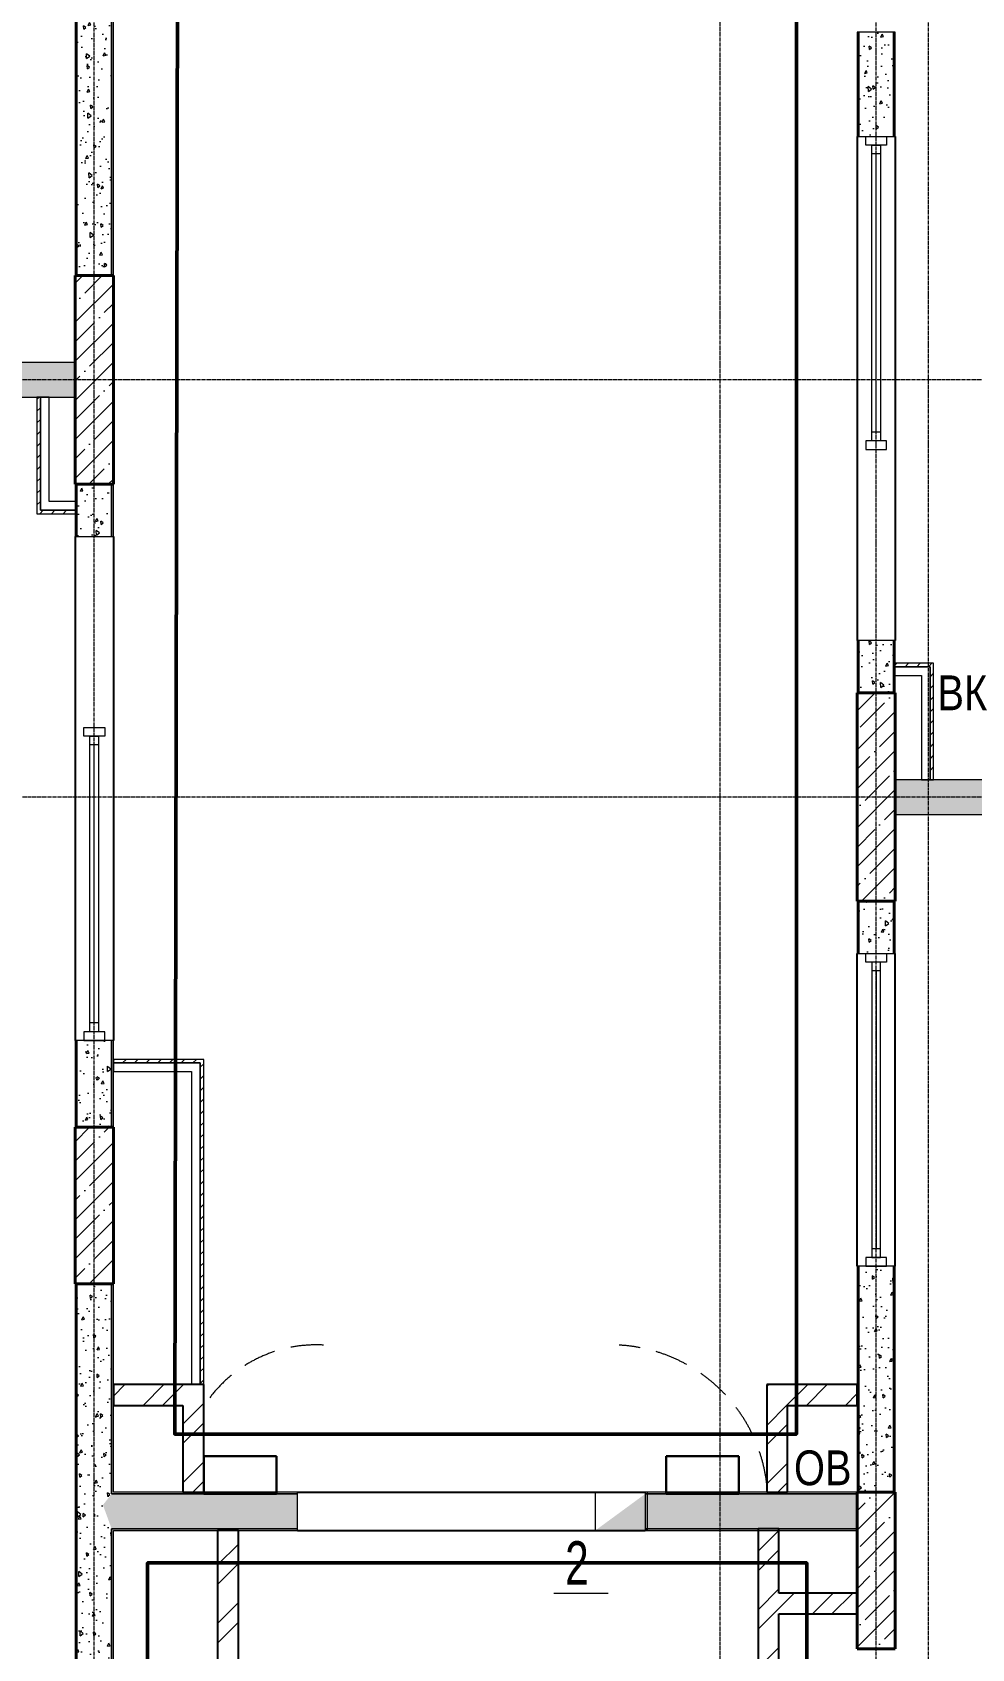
# Model space of a CAD drawing. Header units: millimetres. Extents: x -24360 to 609566, y -391049 to 148426.
# Drawn here: x 7444 to 12849, y 38000 to 47300 of the extents above; entities that cross this region are included whole.
import ezdxf
from ezdxf.enums import TextEntityAlignment as Align

# ---------------------------------------------------------------- set-up
doc = ezdxf.new("R2010")
doc.units = ezdxf.units.MM
for name, pattern in [('CENTER2', [28.575, 19.05, -3.175, 3.175, -3.175]), ('DASHED', [19.05, 12.7, -6.35]), ('HIDDEN2', [4.7625, 3.175, -1.5875])]:
    doc.linetypes.add(name, pattern=pattern)
for name, color, linetype, lineweight in [('АР_Двери_внутренние_антипаника', 7, 'Continuous', 0), ('АР_Колонны', 70, 'Continuous', 30), ('АР_Окна', 4, 'Continuous', 5), ('АР_Отв. марка', 4, 'Continuous', 9), ('АР_Стены ГКЛ', 1, 'Continuous', 15), ('АР_Стены ЖБ', 7, 'Continuous', 30), ('АР_Стены кирпич', 32, 'Continuous', 25), ('АР_Стены ПЕНОблок', 52, 'Continuous', 20), ('АР_Тонкая', 254, 'Continuous', 5), ('АР_Штриховка', 8, 'Continuous', 0), ('ВК_Шахты', 5, 'Continuous', 9), ('ОВ_Отопление', 30, 'Continuous', 5), ('СС_Отверстия', 72, 'Continuous', 9)]:
    doc.layers.add(name, color=color, linetype=linetype, lineweight=lineweight)
for name, color, linetype, lineweight, true_color in [('АР_Оси_РД_100', 7, 'Continuous', 0, 0x525252), ('МАГНИТЫ', 7, 'Continuous', 0, 0xd100d1), ('РД_Витраж_вн', 7, 'Continuous', 25, 0x148aff), ('РД_Оси_100', 7, 'Continuous', 0, 0x525252), ('РД_проем_инж перемыч_фахверк', 7, 'Continuous', 18, 0xff1f1f)]:
    doc.layers.add(name, color=color, linetype=linetype, lineweight=lineweight, true_color=true_color)
doc.layers.add('РД_Проем', color=230, linetype='Continuous', lineweight=0, plot=False)
doc.styles.add('Arial0', font='arial.ttf')
doc.styles.add('style1', font='ARIALN.TTF')

# ---------------------------------------------------------------- blocks, each defined once
blk = doc.blocks.new('СОШ_2200_АР_ОСИ_М100_28.05.24')
at = {"layer": 'АР_Оси_РД_100', "linetype": 'CENTER2'}
for p, q in [((29555, 45300), (-5954.958, 45300)), ((29555, 42900), (-5954.958, 42900))]:
    blk.add_line(p, q, dxfattribs=at)
for points in [[(7800, -6155), (7800, 139938.679)], [(11400, 139938.679), (11400, -6155)], [(12000.12, -6155), (12300, -5755), (12300, 139538.679), (12000, 139938.679)], [(12600, -6155), (12600, 139938.679)]]:
    blk.add_lwpolyline(points, dxfattribs=at)
blk = doc.blocks.new('MOK-МаркаПроема инж.')
blk.add_line((-1.328, -1.754), (1.802, -1.754))
at = {"color": 0, "style": 'Arial0', "width": 0.7}
blk.add_attdef('АР-ПРОЕМ:Коробка', text='', height=2.5, dxfattribs=at).set_placement((0, 0), align=Align.MIDDLE)

msp = doc.modelspace()

# ---------------------------------------------------------------- hatches: boundary and pattern name
at = {"layer": 'АР_Стены ГКЛ', "linetype": 'Continuous', "lineweight": 0, "true_color": 0x000000}
h = msp.add_hatch(dxfattribs=at)
h.set_pattern_fill('ANSI31', color=18, scale=15, angle=-1.3e-14, style=0)
h.paths.add_polyline_path([(7470, 44530), (7490, 44550), (7490, 45200), (7470, 45200)], flags=0)
h = msp.add_hatch(dxfattribs=at)
h.set_pattern_fill('ANSI31', color=18, scale=15, angle=360, style=0)
h.paths.add_polyline_path([(7700, 44530), (7700, 44550), (7490, 44550), (7470, 44530)], flags=0)
h = msp.add_hatch(dxfattribs=at)
h.set_pattern_fill('ANSI31', color=18, scale=15, angle=-360, style=0)
h.paths.add_polyline_path([(12400, 43670), (12400, 43650), (12610, 43650), (12630, 43670)], flags=0)
h = msp.add_hatch(dxfattribs=at)
h.set_pattern_fill('ANSI31', color=18, scale=15, angle=-360, style=0)
h.paths.add_polyline_path([(12630, 43670), (12610, 43650), (12610, 43000), (12630, 43000)], flags=0)
h = msp.add_hatch(dxfattribs=at)
h.set_pattern_fill('ANSI31', color=18, scale=15, angle=-1.9e-12, style=0)
h.paths.add_polyline_path([(7910, 41390), (7910, 41370), (8410, 41370), (8430, 41390)], flags=0)
h = msp.add_hatch(dxfattribs=at)
h.set_pattern_fill('ANSI31', color=18, scale=15, angle=-360, style=0)
h.paths.add_polyline_path([(8430, 41390), (8410, 41370), (8410, 39520), (8430, 39520)], flags=0)
at = {"layer": 'АР_Штриховка', "linetype": 'Continuous', "lineweight": 0, "true_color": 0x000000}
h = msp.add_hatch(dxfattribs=at)
h.set_pattern_fill('AR-CONC', color=18, angle=-315, style=0)
h.paths.add_polyline_path([(7900, 49400), (7700, 49400), (7700, 45900), (7900, 45900)], flags=0)
h = msp.add_hatch(dxfattribs=at)
h.set_pattern_fill('AR-CONC', color=18, angle=-315, style=0)
h.paths.add_polyline_path([(12400, 47300), (12200, 47300), (12200, 46700), (12400, 46700)], flags=0)
h.paths.add_polyline_path([(12400, 43800), (12200, 43800), (12200, 43500), (12400, 43500)], flags=0)
at = {"layer": 'АР_Штриховка', "linetype": 'Continuous', "lineweight": 5, "true_color": 0x000000}
h = msp.add_hatch(dxfattribs=at)
h.set_pattern_fill('ANSI35', color=18, scale=25, style=0)
h.paths.add_polyline_path([(7690, 44700), (7910, 44700), (7910, 45900), (7690, 45900)], flags=0)
at = {"layer": 'АР_Штриховка', "linetype": 'Continuous', "lineweight": 0, "true_color": 0x000000}
h = msp.add_hatch(dxfattribs=at)
h.set_pattern_fill('AR-CONC', color=18, angle=45, style=0)
h.paths.add_polyline_path([(120, 45400), (120, 45200), (7690, 45200), (7690, 45400)], flags=0)
h = msp.add_hatch(dxfattribs=at)
h.set_pattern_fill('AR-CONC', color=18, angle=-315, style=0)
h.paths.add_polyline_path([(7900, 44700), (7700, 44700), (7700, 44400), (7900, 44400)], flags=0)
h.paths.add_polyline_path([(7900, 41500), (7700, 41500), (7700, 41000), (7900, 41000)], flags=0)
at = {"layer": 'АР_Штриховка', "linetype": 'Continuous', "lineweight": 5, "true_color": 0x000000}
h = msp.add_hatch(dxfattribs=at)
h.set_pattern_fill('ANSI35', color=18, scale=25, style=0)
h.paths.add_polyline_path([(12190, 42300), (12410, 42300), (12410, 43500), (12190, 43500)], flags=0)
at = {"layer": 'АР_Штриховка', "linetype": 'Continuous', "lineweight": 0, "true_color": 0x000000}
h = msp.add_hatch(dxfattribs=at)
h.set_pattern_fill('AR-CONC', color=18, angle=405, style=0)
h.paths.add_polyline_path([(19980, 42800), (19980, 43000), (12410, 43000), (12410, 42800)], flags=0)
h = msp.add_hatch(dxfattribs=at)
h.set_pattern_fill('AR-CONC', color=18, angle=45, style=0)
h.paths.add_polyline_path([(12200, 38900), (12400, 38900), (12400, 40200), (12200, 40200)], flags=0)
h.paths.add_polyline_path([(12200, 42000), (12400, 42000), (12400, 42300), (12200, 42300)], flags=0)
at = {"layer": 'АР_Штриховка', "linetype": 'Continuous', "lineweight": 5, "true_color": 0x000000}
h = msp.add_hatch(dxfattribs=at)
h.set_pattern_fill('ANSI35', color=18, scale=25, style=0)
h.paths.add_polyline_path([(7690, 40100), (7910, 40100), (7910, 41000), (7690, 41000)], flags=0)
at = {"layer": 'АР_Штриховка', "linetype": 'Continuous', "lineweight": 0, "true_color": 0x000000}
h = msp.add_hatch(dxfattribs=at)
h.set_pattern_fill('AR-CONC', color=18, angle=-315, style=0)
h.paths.add_polyline_path([(7900, 40100), (7700, 40100), (7700, 38900), (7850, 38826.667), (7900, 38890)], flags=0)
h.paths.add_polyline_path([(7900, 38690), (7850, 38826.667), (7700, 38900), (7700, 36600), (7900, 36600)], flags=0)
h = msp.add_hatch(dxfattribs=at)
h.set_pattern_fill('ANSI32', color=18, scale=25, style=0)
h.paths.add_polyline_path([(7910, 39520), (7910, 39400), (8310, 39400), (8430, 39520)], flags=0)
h = msp.add_hatch(dxfattribs=at)
h.set_pattern_fill('ANSI32', color=18, scale=25, angle=-360, style=0)
h.paths.add_polyline_path([(8430, 39520), (8310, 39400), (8310, 38900), (8430, 38900)], flags=0)
h = msp.add_hatch(dxfattribs=at)
h.set_pattern_fill('ANSI32', color=18, scale=25, angle=1.3e-14, style=0)
h.paths.add_polyline_path([(11670, 38900), (11790, 38900), (11790, 39400), (11670, 39520)], flags=0)
h = msp.add_hatch(dxfattribs=at)
h.set_pattern_fill('ANSI32', color=18, scale=25, style=0)
h.paths.add_polyline_path([(11670, 39520), (11790, 39400), (12190, 39400), (12190, 39520)], flags=0)
h = msp.add_hatch(dxfattribs=at)
h.set_pattern_fill('AR-CONC', color=18, angle=405, style=0)
h.paths.add_polyline_path([(12190, 38690), (12190, 38890), (11790, 38890), (11790, 38690)], flags=0)
h.paths.add_polyline_path([(11790, 38690), (11790, 38890), (10970, 38890), (10970, 38690)], flags=0)
h.paths.add_polyline_path([(8970, 38690), (8970, 38890), (8310, 38890), (8310, 38690)], flags=0)
h.paths.add_polyline_path([(8310, 38690), (8310, 38890), (7900, 38890), (7850, 38826.667), (7900, 38690)], flags=0)
at = {"layer": 'АР_Штриховка', "linetype": 'Continuous', "lineweight": 5, "true_color": 0x000000}
h = msp.add_hatch(dxfattribs=at)
h.set_pattern_fill('ANSI35', color=18, scale=25, style=0)
h.paths.add_polyline_path([(12190, 38000), (12410, 38000), (12410, 38900), (12190, 38900)], flags=0)
at = {"layer": 'АР_Штриховка', "linetype": 'Continuous', "lineweight": 0, "true_color": 0x000000}
h = msp.add_hatch(dxfattribs=at)
h.set_pattern_fill('ANSI32', color=18, scale=25, style=0)
h.paths.add_polyline_path([(11620.001, 36080), (11740.001, 36200), (11740.001, 36280), (11620.001, 36280)], flags=0)
h.paths.add_polyline_path([(11620.003, 36880), (11740.003, 36880), (11710.003, 36960), (11620.003, 37000)], flags=0)
h.paths.add_polyline_path([(11620.004, 37600), (11740.004, 37600), (11740.006, 38200.001), (11710.006, 38280.001), (11620.006, 38320.001)], flags=0)
h.paths.add_polyline_path([(11620.006, 38320.001), (11710.006, 38280.001), (11740.006, 38320.001), (11740.007, 38690), (11620.007, 38690)], flags=0)
h = msp.add_hatch(dxfattribs=at)
h.set_pattern_fill('ANSI32', color=18, scale=25, angle=-360, style=0)
h.paths.add_polyline_path([(8629.995, 38680), (8509.995, 38680), (8510, 37130), (8540, 37090), (8630, 37130)], flags=0)
h.paths.add_polyline_path([(8630, 37130), (8540, 37090), (8510.001, 37010), (8510.003, 36300), (8630.003, 36180)], flags=0)
h = msp.add_hatch(dxfattribs=at)
h.set_pattern_fill('ANSI32', color=18, scale=25, angle=360, style=0)
h.paths.add_polyline_path([(12189.983, 38200.001), (12189.983, 38320.001), (11740.006, 38320.001), (11710.006, 38280.001), (11740.006, 38200.001)], flags=0)
at = {"layer": 'СС_Отверстия', "linetype": 'Continuous', "lineweight": 5, "true_color": 0x000000}
for points in [[(10983.692, 38680), (10983.692, 38900), (10833.692, 38790)], [(10683.692, 38680), (10983.692, 38680), (10833.692, 38790)]]:
    msp.add_hatch(color=18, dxfattribs=at).paths.add_polyline_path(points, flags=0)

# ---------------------------------------------------------------- linework, layer by layer
at = {"color": 2, "lineweight": 50}
for points in [[(8308, 63335), (13325, 63335), (13325, 67891), (19479, 67891), (19479, 61626), (11841, 61626), (11841, 39235), (8263, 39235), (8308, 63335)], [(12013, 13770), (8049, 13770), (8049, 23114), (8049, 23114), (340.196, 23121.149), (340.196, 26400), (8107, 26400), (8107, 38493), (11900, 38493), (11906.262, 33940.12), (11084, 33940.12), (11084, 32130), (11084, 25094), (20554, 25094), (20520, 26066), (26487, 26066), (26487, 25653), (27232, 25653), (27232, 22077), (26434, 22077), (26434, 21700), (11906, 21700), (11906, 13770)]]:
    msp.add_lwpolyline(points, dxfattribs=at)
at = {"layer": 'АР_Двери_внутренние_антипаника', "color": 18, "linetype": 'DASHED', "lineweight": 0, "ltscale": 15, "true_color": 0x000000}
for centre, radius, start, end in [((9076.475, 38980.715), 767.202, 86.7483429, 142.8816089), ((10770.691, 38842.287), 905.738, 6.8309683, 86.8787178)]:
    msp.add_arc(centre, radius, start, end, dxfattribs=at)
at = {"layer": 'АР_Колонны', "color": 18, "linetype": 'HIDDEN2', "lineweight": 25, "true_color": 0x000000}
for p, q in [((7690, 45900), (7910, 45900)), ((7690, 44700), (7690, 45900)), ((7910, 45900), (7910, 44700)), ((7910, 44700), (7690, 44700)), ((12190, 43500), (12410, 43500)), ((12190, 42300), (12190, 43500)), ((12410, 43500), (12410, 42300)), ((12410, 42300), (12190, 42300)), ((7690, 41000), (7910, 41000)), ((7690, 40100), (7690, 41000)), ((7910, 41000), (7910, 40100)), ((7910, 40100), (7690, 40100)), ((12190, 38900), (12410, 38900)), ((12190, 38000), (12190, 38900)), ((12410, 38900), (12410, 38000)), ((12410, 38000), (12190, 38000))]:
    msp.add_line(p, q, dxfattribs=at)
at = {"layer": 'АР_Колонны', "color": 18, "linetype": 'Continuous', "lineweight": 30, "true_color": 0x000000}
for p, q in [((7910, 45900), (7690, 45900)), ((7690, 45900), (7690, 44700)), ((7910, 44700), (7910, 45900)), ((7690, 44700), (7910, 44700)), ((12410, 43500), (12190, 43500)), ((12190, 43500), (12190, 42300)), ((12410, 42300), (12410, 43500)), ((12190, 42300), (12410, 42300)), ((7910, 41000), (7690, 41000)), ((7690, 41000), (7690, 40100)), ((7910, 40100), (7910, 41000)), ((7690, 40100), (7910, 40100)), ((12410, 38900), (12190, 38900)), ((12190, 38900), (12190, 38000)), ((12410, 38000), (12410, 38900)), ((12190, 38000), (12410, 38000))]:
    msp.add_line(p, q, dxfattribs=at)
at = {"layer": 'АР_Окна', "color": 18, "linetype": 'Continuous', "lineweight": 5, "true_color": 0x000000}
for p, q in [((12190, 44899.989), (12190, 46699.989)), ((12410, 44899.989), (12410, 46699.989)), ((12325, 46599.989), (12275, 46599.989)), ((12300, 44999.989), (12300, 46599.989)), ((12325, 44999.989), (12275, 44999.989)), ((7690, 41500), (7690, 43300)), ((7910, 41500), (7910, 43300)), ((7825, 43200), (7775, 43200)), ((7800, 41600), (7800, 43200)), ((12190, 42000), (12190, 40200)), ((12410, 42000), (12410, 40200)), ((12325, 41900), (12275, 41900)), ((12300, 41900), (12300, 40300)), ((7825, 41600), (7775, 41600)), ((12325, 40300), (12275, 40300))]:
    msp.add_line(p, q, dxfattribs=at)
for points in [[(12240, 46649.989), (12240, 46699.989), (12360, 46699.989), (12360, 46649.989)], [(12325, 44949.989), (12275, 44949.989), (12275, 46649.989), (12325, 46649.989)], [(12240, 44949.989), (12240, 44899.989), (12360, 44899.989), (12360, 44949.989)], [(7740, 43250), (7740, 43300), (7860, 43300), (7860, 43250)], [(7825, 41550), (7775, 41550), (7775, 43250), (7825, 43250)], [(12240, 41950), (12240, 42000), (12360, 42000), (12360, 41950)], [(12325, 41950), (12275, 41950), (12275, 40250), (12325, 40250)], [(7740, 41550), (7740, 41500), (7860, 41500), (7860, 41550)], [(12240, 40250), (12240, 40200), (12360, 40200), (12360, 40250)]]:
    msp.add_lwpolyline(points, close=True, dxfattribs=at)
at = {"layer": 'АР_Стены ГКЛ', "color": 18, "linetype": 'Continuous', "lineweight": 5, "true_color": 0x000000}
for p, q in [((7490, 45200), (7470, 45200)), ((7470, 45200), (7470, 44530)), ((7540, 45200), (7490, 45200)), ((7490, 45200), (7490, 44550)), ((7490, 44550), (7490, 45200)), ((7540, 44600), (7540, 45200)), ((7490, 44550), (7700, 44550)), ((7700, 44550), (7490, 44550)), ((7700, 44600), (7540, 44600)), ((7700, 44550), (7700, 44600)), ((7700, 44530), (7700, 44550)), ((7470, 44530), (7700, 44530)), ((12400, 43670), (12400, 43650)), ((12630, 43670), (12400, 43670)), ((12400, 43650), (12400, 43600)), ((12610, 43650), (12400, 43650)), ((12400, 43650), (12610, 43650)), ((12610, 43000), (12610, 43650)), ((12610, 43650), (12610, 43000)), ((12630, 43000), (12630, 43670)), ((12400, 43600), (12560, 43600)), ((12560, 43600), (12560, 43000)), ((12560, 43000), (12610, 43000)), ((12610, 43000), (12630, 43000)), ((7910, 41390), (7910, 41370)), ((8430, 41390), (7910, 41390)), ((8430, 39520), (8430, 41390)), ((7910, 41370), (7910, 41320)), ((8410, 41370), (7910, 41370)), ((7910, 41370), (8410, 41370)), ((7910, 41320), (8360, 41320)), ((8360, 41320), (8360, 39520)), ((8410, 39520), (8410, 41370)), ((8410, 41370), (8410, 39520)), ((8360, 39520), (8410, 39520)), ((8410, 39520), (8430, 39520))]:
    msp.add_line(p, q, dxfattribs=at)
at = {"layer": 'АР_Стены ЖБ', "color": 18, "linetype": 'Continuous', "lineweight": 40, "true_color": 0x000000}
for p, q in [((7910, 45900), (7690, 45900)), ((7690, 45900), (7690, 44700)), ((7910, 44700), (7910, 45900)), ((7690, 44700), (7910, 44700)), ((12410, 43500), (12190, 43500)), ((12190, 43500), (12190, 42300)), ((12410, 42300), (12410, 43500)), ((12190, 42300), (12410, 42300)), ((7910, 41000), (7690, 41000)), ((7690, 41000), (7690, 40100)), ((7910, 40100), (7910, 41000)), ((7690, 40100), (7910, 40100)), ((12410, 38900), (12190, 38900)), ((12190, 38900), (12190, 38000)), ((12410, 38000), (12410, 38900)), ((12190, 38000), (12410, 38000))]:
    msp.add_line(p, q, dxfattribs=at)
at = {"layer": 'АР_Стены кирпич', "color": 18, "linetype": 'Continuous', "lineweight": 25, "true_color": 0x000000}
for p, q in [((7910, 39520), (7910, 39400)), ((8430, 39520), (7910, 39520)), ((8430, 38900), (8430, 39520)), ((11670, 39520), (11670, 38900)), ((12190, 39520), (11670, 39520)), ((12190, 39400), (12190, 39520)), ((7910, 39400), (8310, 39400)), ((8310, 39400), (8310, 38900)), ((11790, 38900), (11790, 39400)), ((11790, 39400), (12190, 39400)), ((8310, 38900), (8430, 38900)), ((11670, 38900), (11790, 38900)), ((11620.007, 38690), (11620.006, 38320.001)), ((11740.007, 38690), (11620.007, 38690)), ((11740.006, 38320.001), (11740.007, 38690)), ((8629.995, 38680), (8509.995, 38680)), ((8509.995, 38680), (8510, 37130)), ((8630, 37130), (8629.995, 38680)), ((11620.006, 38320.001), (11620.004, 37600)), ((12189.983, 38320.001), (11740.006, 38320.001)), ((12189.983, 38200.001), (12189.983, 38320.001)), ((11740.004, 37600), (11740.006, 38200.001)), ((11740.006, 38200.001), (12189.983, 38200.001))]:
    msp.add_line(p, q, dxfattribs=at)
at = {"layer": 'АР_Стены ПЕНОблок', "color": 18, "linetype": 'Continuous', "lineweight": 20, "true_color": 0x000000}
for p, q in [((7700, 49400), (7700, 45900)), ((7900, 45900), (7900, 49400)), ((12400, 47300), (12200, 47300)), ((12200, 47300), (12200, 46700)), ((12400, 46700), (12400, 47300)), ((12200, 46700), (12400, 46700)), ((7700, 45900), (7900, 45900)), ((7690, 45400), (120, 45400)), ((7690, 45200), (7690, 45400)), ((120, 45200), (7690, 45200)), ((7900, 44700), (7700, 44700)), ((7700, 44700), (7700, 44400)), ((7900, 44400), (7900, 44700)), ((7700, 44400), (7900, 44400)), ((12400, 43800), (12200, 43800)), ((12200, 43800), (12200, 43500)), ((12400, 43500), (12400, 43800)), ((12200, 43500), (12400, 43500)), ((19980, 43000), (12410, 43000)), ((12410, 43000), (12410, 42800)), ((12410, 42800), (19980, 42800)), ((12400, 42300), (12200, 42300)), ((12200, 42300), (12200, 42000)), ((12400, 42000), (12400, 42300)), ((12200, 42000), (12400, 42000)), ((7900, 41500), (7700, 41500)), ((7700, 41500), (7700, 41000)), ((7900, 41000), (7900, 41500)), ((7700, 41000), (7900, 41000)), ((12400, 40200), (12200, 40200)), ((12200, 40200), (12200, 38900)), ((12400, 38900), (12400, 40200)), ((7900, 40100), (7700, 40100)), ((7700, 40100), (7700, 38900)), ((7900, 38890), (7900, 40100)), ((7700, 38900), (7700, 36600)), ((8310, 38890), (7900, 38890)), ((8970, 38890), (8310, 38890)), ((8970, 38690), (8970, 38890)), ((11790, 38890), (10970, 38890)), ((10970, 38890), (10970, 38690)), ((12190, 38890), (11790, 38890)), ((12190, 38690), (12190, 38890)), ((12200, 38900), (12400, 38900)), ((7900, 38690), (8310, 38690)), ((7900, 36600), (7900, 38690)), ((8310, 38690), (8970, 38690)), ((10970, 38690), (11790, 38690)), ((11790, 38690), (12190, 38690))]:
    msp.add_line(p, q, dxfattribs=at)
at = {"layer": 'АР_Тонкая', "color": 18, "linetype": 'Continuous', "lineweight": 0, "true_color": 0x000000}
for p, q in [((7690, 49400), (7690, 45900)), ((7700, 45900), (7700, 49400)), ((7900, 49400), (7900, 45900)), ((7910, 45900), (7910, 49400)), ((12200, 47300), (12190, 47300)), ((12190, 47300), (12190, 46700)), ((12200, 46700), (12200, 47300)), ((12410, 47300), (12400, 47300)), ((12400, 47300), (12400, 46700)), ((12410, 46700), (12410, 47300)), ((12190, 46700), (12200, 46700)), ((12400, 46700), (12410, 46700)), ((7690, 45900), (7700, 45900)), ((7900, 45900), (7910, 45900)), ((7700, 44700), (7690, 44700)), ((7690, 44700), (7690, 44400)), ((7700, 44400), (7700, 44700)), ((7910, 44700), (7900, 44700)), ((7900, 44700), (7900, 44400)), ((7910, 44400), (7910, 44700)), ((7690, 44400), (7700, 44400)), ((7900, 44400), (7910, 44400)), ((12200, 43800), (12190, 43800)), ((12190, 43800), (12190, 43500)), ((12200, 43500), (12200, 43800)), ((12410, 43800), (12400, 43800)), ((12400, 43800), (12400, 43500)), ((12410, 43500), (12410, 43800)), ((12190, 43500), (12200, 43500)), ((12400, 43500), (12410, 43500)), ((12200, 42300), (12190, 42300)), ((12190, 42300), (12190, 42000)), ((12200, 42000), (12200, 42300)), ((12410, 42300), (12400, 42300)), ((12400, 42300), (12400, 42000)), ((12410, 42000), (12410, 42300)), ((12190, 42000), (12200, 42000)), ((12400, 42000), (12410, 42000)), ((7700, 41500), (7690, 41500)), ((7690, 41500), (7690, 41000)), ((7700, 41000), (7700, 41500)), ((7910, 41500), (7900, 41500)), ((7900, 41500), (7900, 41000)), ((7910, 41000), (7910, 41500)), ((7690, 41000), (7700, 41000)), ((7900, 41000), (7910, 41000)), ((12200, 40200), (12190, 40200)), ((12190, 40200), (12190, 38900)), ((12200, 38900), (12200, 40200)), ((12410, 40200), (12400, 40200)), ((12400, 40200), (12400, 38900)), ((12410, 38900), (12410, 40200)), ((7700, 40100), (7690, 40100)), ((7690, 40100), (7690, 38900)), ((7700, 38900), (7700, 40100)), ((7910, 40100), (7900, 40100)), ((7900, 40100), (7900, 38890)), ((7910, 38900), (7910, 40100)), ((7690, 38900), (7690, 36600)), ((7700, 36600), (7700, 38900)), ((7900, 38890), (8310, 38890)), ((8310, 38900), (7910, 38900)), ((8970, 38900), (8310, 38900)), ((8310, 38890), (8970, 38890)), ((8970, 38890), (8970, 38900)), ((11790, 38900), (10970, 38900)), ((10970, 38900), (10970, 38890)), ((10970, 38890), (11790, 38890)), ((12190, 38900), (11790, 38900)), ((11790, 38890), (12190, 38890)), ((12190, 38890), (12190, 38900)), ((12190, 38900), (12200, 38900)), ((12400, 38900), (12410, 38900)), ((8310, 38690), (7900, 38690)), ((7900, 38690), (7900, 36600)), ((8970, 38690), (8310, 38690)), ((8970, 38680), (8970, 38690)), ((11790, 38690), (10970, 38690)), ((10970, 38690), (10970, 38680)), ((12190, 38690), (11790, 38690)), ((12190, 38680), (12190, 38690)), ((7910, 38680), (8310, 38680)), ((7910, 36600), (7910, 38680)), ((8310, 38680), (8970, 38680)), ((10970, 38680), (11790, 38680)), ((11790, 38680), (12190, 38680))]:
    msp.add_line(p, q, dxfattribs=at)
at = {"layer": 'МАГНИТЫ', "color": 18, "lineweight": 30, "true_color": 0x000000}
for p, q in [((8430, 38890), (8430, 39106.672)), ((8430, 39106.672), (8849.674, 39106.672)), ((8430, 38890), (8430, 39106.672)), ((8430, 39106.672), (8849.674, 39106.672)), ((8849.674, 39106.672), (8849.674, 38890)), ((8849.674, 39106.672), (8849.674, 38890)), ((11510, 39106.672), (11090.326, 39106.672)), ((11090.326, 39106.672), (11090.326, 38890)), ((11510, 39106.672), (11090.326, 39106.672)), ((11090.326, 39106.672), (11090.326, 38890)), ((11510, 38890), (11510, 39106.672)), ((11510, 38890), (11510, 39106.672)), ((8849.674, 38890), (8430, 38890)), ((8849.674, 38890), (8430, 38890)), ((11090.326, 38890), (11510, 38890)), ((11090.326, 38890), (11510, 38890))]:
    msp.add_line(p, q, dxfattribs=at)
at = {"layer": 'ОВ_Отопление', "color": 18, "true_color": 0x000000}
for p, q in [((7910, 39520), (7910, 41320)), ((7910, 41320), (8260, 41320)), ((8260, 41320), (8260, 39520)), ((8260, 39520), (7910, 39520))]:
    msp.add_line(p, q, dxfattribs=at)
at = {"layer": 'РД_Витраж_вн', "color": 18, "linetype": 'Continuous', "lineweight": 25, "true_color": 0x000000}
for p, q in [((12190, 46700), (12190, 43800)), ((12410, 46700), (12410, 43800)), ((7690, 44400), (7690, 41500)), ((7910, 44400), (7910, 41500)), ((12190, 40200), (12190, 42000)), ((12410, 40200), (12410, 42000)), ((8970, 38900), (10970, 38900)), ((8970, 38680), (10970, 38680))]:
    msp.add_line(p, q, dxfattribs=at)
at = {"layer": 'РД_Проем', "color": 18, "linetype": 'Continuous', "lineweight": 0, "true_color": 0x000000}
for p, q in [((12190, 46700), (12190, 43800)), ((12410, 46700), (12410, 43800)), ((7690, 44400), (7690, 41500)), ((7910, 44400), (7910, 41500)), ((12190, 40200), (12190, 42000)), ((12410, 40200), (12410, 42000)), ((8970, 38900), (10970, 38900)), ((8970, 38680), (10970, 38680))]:
    msp.add_line(p, q, dxfattribs=at)
at = {"layer": 'РД_проем_инж перемыч_фахверк', "color": 18, "linetype": 'Continuous', "lineweight": 18, "true_color": 0x000000}
for p, q in [((12190, 46699.989), (12190, 43799.989)), ((12410, 46699.989), (12410, 43799.989)), ((7690, 44400), (7690, 41500)), ((7910, 44400), (7910, 41500)), ((12190, 41999.989), (12190, 40199.989)), ((12410, 41999.989), (12410, 40199.989)), ((8970, 38900), (10970, 38900)), ((8970, 38680), (10970, 38680))]:
    msp.add_line(p, q, dxfattribs=at)
at = {"layer": 'СС_Отверстия', "color": 18, "linetype": 'Continuous', "lineweight": 9, "true_color": 0x000000}
for p, q in [((10983.692, 38900), (10683.692, 38900)), ((10683.692, 38680), (10683.692, 38900)), ((10983.692, 38680), (10983.692, 38900)), ((10983.692, 38680), (10683.692, 38680))]:
    msp.add_line(p, q, dxfattribs=at)

# ---------------------------------------------------------------- block references
at = {"layer": 'АР_Отв. марка', "color": 18, "linetype": 'Continuous', "lineweight": 9, "true_color": 0x000000, "xscale": 100, "yscale": 100, "zscale": 100}
msp.add_blockref('MOK-МаркаПроема инж.', (10577.697, 38494.885), dxfattribs=at).add_auto_attribs({'АР-ПРОЕМ:Коробка': '2'})
at = {"layer": 'РД_Оси_100'}
msp.add_blockref('СОШ_2200_АР_ОСИ_М100_28.05.24', (0, 0), dxfattribs=at)

# ---------------------------------------------------------------- texts
at = {"layer": 'ВК_Шахты', "color": 18, "lineweight": 50, "true_color": 0x000000, "style": 'style1'}
msp.add_text('ВК', height=200, dxfattribs=at).set_placement((12652.245, 43399.613))
at = {"layer": 'ОВ_Отопление', "color": 18, "lineweight": 50, "true_color": 0x000000, "style": 'style1'}
msp.add_text('ОВ', height=200, dxfattribs=at).set_placement((11826.631, 38940.563))

doc.saveas('drawing.dxf')
